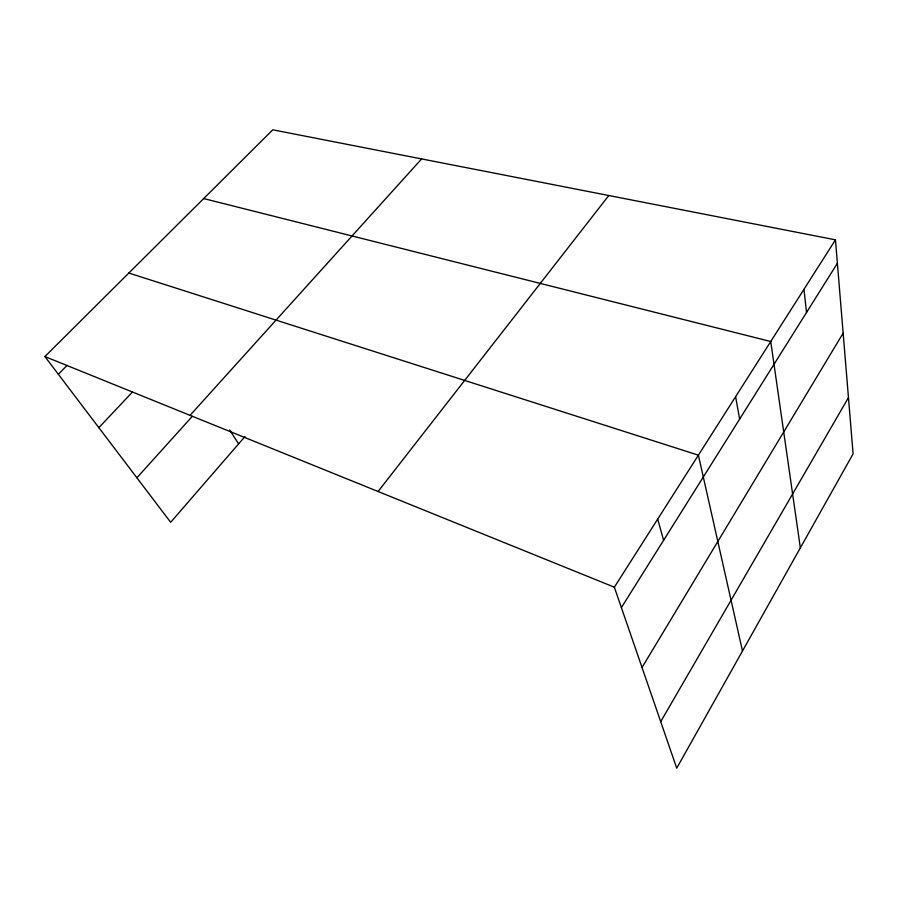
<?xml version="1.0" encoding="UTF-8"?>
<svg xmlns="http://www.w3.org/2000/svg" width="898" height="898" viewBox="0 0 898 898"><rect width="100%" height="100%" fill="white"/><g stroke="black" fill="none" stroke-linecap="round" stroke-linejoin="round"><path stroke-width="1.35" d="M660.704 721.678L848.464 397.578M642.025 667.506L843.143 333.169M621.382 607.598L837.385 263.294M835.454 239.833L853.1 453.849L676.733 768.183L614.355 587.202L835.454 239.833L272.779 129.817L44.9 356.551L170.665 522.31L245.031 436.484M378.08 491.498L608.799 195.517M190.05 415.347L421.611 158.924M136.889 477.792L192.262 416.38M98.859 427.661L132.365 392.123M58.336 374.264L67.126 365.385M203.689 198.559L770.731 341.509L800.343 547.87M128.841 273.037L698.386 455.174L742.489 650.983M44.9 356.551L614.355 587.202M229.731 430.063L238.61 443.893M657.684 519.123L663.6 540.304M735.597 396.714L739.649 419.085M803.968 289.291L806.539 312.47"/></g></svg>
